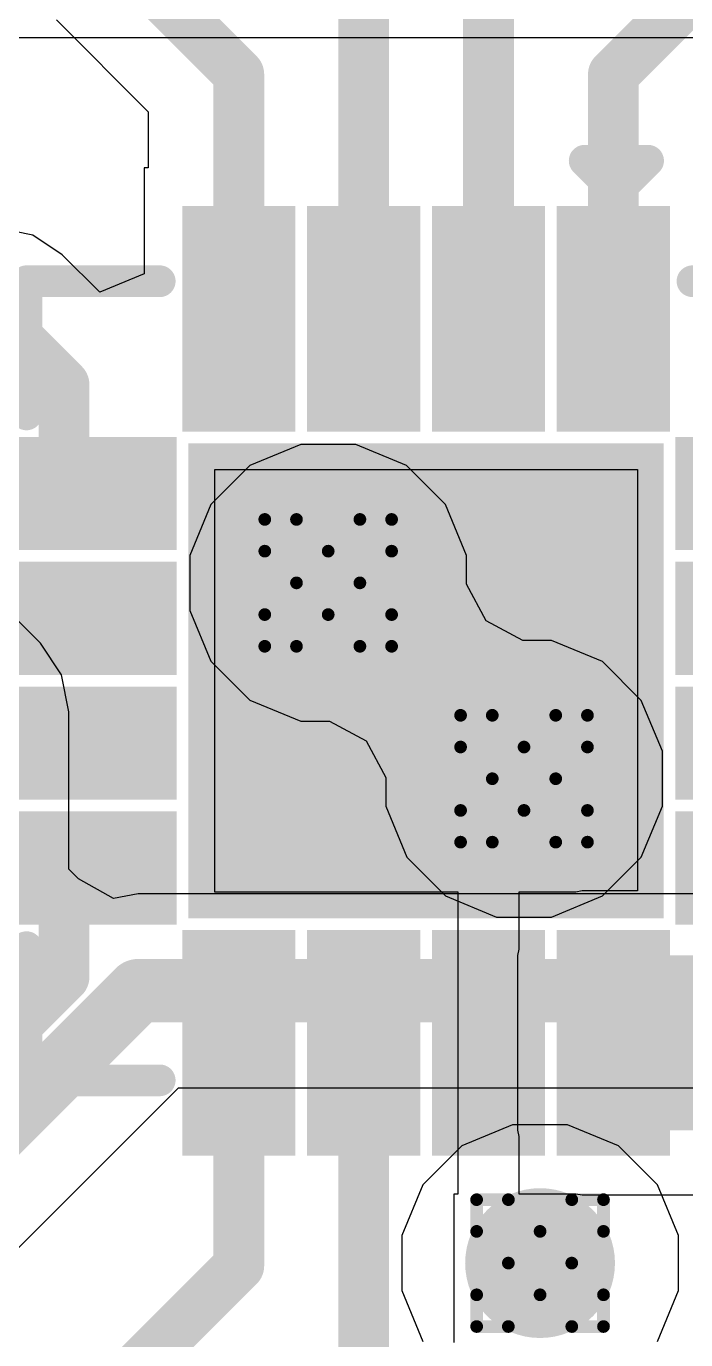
# Model space of a CAD drawing. Header units: inches. Extents: x -11 to 5379, y 0 to 5429.
# Drawn here: x 125.72 to 128.36, y 20.83 to 26.09 of the extents above; entities that cross this region are included whole.
import ezdxf

# ---------------------------------------------------------------- set-up
doc = ezdxf.new("R2010")
doc.units = ezdxf.units.IN
for name, color, linetype in [('Bottom Layer', 5, 'Continuous'), ('Drill Drawing', 1, 'Continuous'), ('GND', 16, 'Continuous'), ('PWR', 76, 'Continuous'), ('Top Layer', 1, 'Continuous'), ('Top Overlay', 2, 'Continuous'), ('Top Paste', 8, 'Continuous'), ('Top Solder', 216, 'Continuous'), ('Via Holes', 16, 'Continuous')]:
    doc.layers.add(name, color=color, linetype=linetype)

# ---------------------------------------------------------------- blocks, each defined once
blk = doc.blocks.new('16_QFN__3_3___61')
at = {"layer": 'Top Layer'}
for points in [[(-0.875, 1.8), (-0.625, 1.8), (-0.625, 1.1), (-0.875, 1.1)], [(-0.375, 1.8), (-0.125, 1.8), (-0.125, 1.1), (-0.375, 1.1)], [(0.125, 1.8), (0.375, 1.8), (0.375, 1.1), (0.125, 1.1)], [(0.625, 1.8), (0.875, 1.8), (0.875, 1.1), (0.625, 1.1)], [(-1.1, 0.875), (-1.1, 0.625), (-1.8, 0.625), (-1.8, 0.875)], [(-0.85, 0.85), (0.85, 0.85), (0.85, -0.85), (-0.85, -0.85)], [(1.8, 0.875), (1.8, 0.625), (1.1, 0.625), (1.1, 0.875)], [(-1.1, 0.375), (-1.1, 0.125), (-1.8, 0.125), (-1.8, 0.375)], [(1.8, 0.375), (1.8, 0.125), (1.1, 0.125), (1.1, 0.375)], [(-1.1, -0.125), (-1.1, -0.375), (-1.8, -0.375), (-1.8, -0.125)], [(1.8, -0.125), (1.8, -0.375), (1.1, -0.375), (1.1, -0.125)], [(-1.1, -0.625), (-1.1, -0.875), (-1.8, -0.875), (-1.8, -0.625)], [(1.8, -0.625), (1.8, -0.875), (1.1, -0.875), (1.1, -0.625)], [(-0.875, -1.1), (-0.625, -1.1), (-0.625, -1.8), (-0.875, -1.8)], [(-0.375, -1.1), (-0.125, -1.1), (-0.125, -1.8), (-0.375, -1.8)], [(0.125, -1.1), (0.375, -1.1), (0.375, -1.8), (0.125, -1.8)], [(0.625, -1.1), (0.875, -1.1), (0.875, -1.8), (0.625, -1.8)]]:
    blk.add_hatch(color=1, dxfattribs=at).paths.add_polyline_path(points)
at = {"layer": 'Top Paste'}
for points in [[(-0.875, 1.8), (-0.625, 1.8), (-0.625, 1.1), (-0.875, 1.1)], [(-0.375, 1.8), (-0.125, 1.8), (-0.125, 1.1), (-0.375, 1.1)], [(0.125, 1.8), (0.375, 1.8), (0.375, 1.1), (0.125, 1.1)], [(0.625, 1.8), (0.875, 1.8), (0.875, 1.1), (0.625, 1.1)], [(-1.1, 0.875), (-1.1, 0.625), (-1.8, 0.625), (-1.8, 0.875)], [(-0.85, 0.85), (0.85, 0.85), (0.85, -0.85), (-0.85, -0.85)], [(1.8, 0.875), (1.8, 0.625), (1.1, 0.625), (1.1, 0.875)], [(-1.1, 0.375), (-1.1, 0.125), (-1.8, 0.125), (-1.8, 0.375)], [(1.8, 0.375), (1.8, 0.125), (1.1, 0.125), (1.1, 0.375)], [(-1.1, -0.125), (-1.1, -0.375), (-1.8, -0.375), (-1.8, -0.125)], [(1.8, -0.125), (1.8, -0.375), (1.1, -0.375), (1.1, -0.125)], [(-1.1, -0.625), (-1.1, -0.875), (-1.8, -0.875), (-1.8, -0.625)], [(1.8, -0.625), (1.8, -0.875), (1.1, -0.875), (1.1, -0.625)], [(-0.875, -1.1), (-0.625, -1.1), (-0.625, -1.8), (-0.875, -1.8)], [(-0.375, -1.1), (-0.125, -1.1), (-0.125, -1.8), (-0.375, -1.8)], [(0.125, -1.1), (0.375, -1.1), (0.375, -1.8), (0.125, -1.8)], [(0.625, -1.1), (0.875, -1.1), (0.875, -1.8), (0.625, -1.8)]]:
    blk.add_hatch(color=8, dxfattribs=at).paths.add_polyline_path(points)
at = {"layer": 'Top Solder'}
for points in [[(-0.9766, 1.9016), (-0.5234, 1.9016), (-0.5234, 0.9984), (-0.9766, 0.9984)], [(-0.4766, 1.9016), (-0.0234, 1.9016), (-0.0234, 0.9984), (-0.4766, 0.9984)], [(0.0234, 1.9016), (0.4766, 1.9016), (0.4766, 0.9984), (0.0234, 0.9984)], [(0.5234, 1.9016), (0.9766, 1.9016), (0.9766, 0.9984), (0.5234, 0.9984)], [(-0.9984, 0.9766), (-0.9984, 0.5234), (-1.9016, 0.5234), (-1.9016, 0.9766)], [(-0.9516, 0.9516), (0.9516, 0.9516), (0.9516, -0.9516), (-0.9516, -0.9516)], [(1.9016, 0.9766), (1.9016, 0.5234), (0.9984, 0.5234), (0.9984, 0.9766)], [(-0.9984, 0.4766), (-0.9984, 0.0234), (-1.9016, 0.0234), (-1.9016, 0.4766)], [(1.9016, 0.4766), (1.9016, 0.0234), (0.9984, 0.0234), (0.9984, 0.4766)], [(-0.9984, -0.0234), (-0.9984, -0.4766), (-1.9016, -0.4766), (-1.9016, -0.0234)], [(1.9016, -0.0234), (1.9016, -0.4766), (0.9984, -0.4766), (0.9984, -0.0234)], [(-0.9984, -0.5234), (-0.9984, -0.9766), (-1.9016, -0.9766), (-1.9016, -0.5234)], [(1.9016, -0.5234), (1.9016, -0.9766), (0.9984, -0.9766), (0.9984, -0.5234)], [(-0.9766, -0.9984), (-0.5234, -0.9984), (-0.5234, -1.9016), (-0.9766, -1.9016)], [(-0.4766, -0.9984), (-0.0234, -0.9984), (-0.0234, -1.9016), (-0.4766, -1.9016)], [(0.0234, -0.9984), (0.4766, -0.9984), (0.4766, -1.9016), (0.0234, -1.9016)], [(0.5234, -0.9984), (0.9766, -0.9984), (0.9766, -1.9016), (0.5234, -1.9016)]]:
    blk.add_hatch(color=216, dxfattribs=at).paths.add_polyline_path(points)
at = {"layer": 'Top Overlay'}
for points in [[(-1.0668, 1.6002, 0.127, 0.127, 0), (-1.6002, 1.6002, 0.127, 0.127, 0)], [(-1.6002, 1.0668, 0.127, 0.127, 0), (-1.6002, 1.6002, 0.127, 0.127, 0)], [(1.6002, 1.6002, 0.127, 0.127, 0), (1.0668, 1.6002, 0.127, 0.127, 0)], [(1.6002, 1.0668, 0.127, 0.127, 0), (1.6002, 1.6002, 0.127, 0.127, 0)], [(-2.0828, 0.635, 0.127, 0.127, 0), (-2.0828, 0.889, 0.127, 0.127, 0)], [(-1.9558, 0.762, 0.127, 0.127, 0), (-2.0828, 0.889, 0.127, 0.127, 0)], [(-2.0828, 0.635, 0.127, 0.127, 0), (-1.9558, 0.762, 0.127, 0.127, 0)], [(-1.6002, -1.6002, 0.127, 0.127, 0), (-1.6002, -1.0668, 0.127, 0.127, 0)], [(1.6002, -1.6002, 0.127, 0.127, 0), (1.6002, -1.0668, 0.127, 0.127, 0)], [(-1.0668, -1.6002, 0.127, 0.127, 0), (-1.6002, -1.6002, 0.127, 0.127, 0)], [(1.6002, -1.6002, 0.127, 0.127, 0), (1.0668, -1.6002, 0.127, 0.127, 0)]]:
    blk.add_lwpolyline(points, format="xyseb", dxfattribs=at)
for points in [[(-1.632, 1.6002, 0.0635, 0.0635, 1), (-1.5684, 1.6002, 0.0635, 0.0635, 1)], [(-1.632, 1.6002, 0.0635, 0.0635, 1), (-1.5684, 1.6002, 0.0635, 0.0635, 1)], [(-1.0985, 1.6002, 0.0635, 0.0635, 1), (-1.0351, 1.6002, 0.0635, 0.0635, 1)], [(1.035, 1.6002, 0.0635, 0.0635, 1), (1.0985, 1.6002, 0.0635, 0.0635, 1)], [(1.5684, 1.6002, 0.0635, 0.0635, 1), (1.6319, 1.6002, 0.0635, 0.0635, 1)], [(1.5684, 1.6002, 0.0635, 0.0635, 1), (1.6319, 1.6002, 0.0635, 0.0635, 1)], [(-1.632, 1.0668, 0.0635, 0.0635, 1), (-1.5684, 1.0668, 0.0635, 0.0635, 1)], [(1.5684, 1.0668, 0.0635, 0.0635, 1), (1.6319, 1.0668, 0.0635, 0.0635, 1)], [(-2.1145, 0.889, 0.0635, 0.0635, 1), (-2.0511, 0.889, 0.0635, 0.0635, 1)], [(-2.1145, 0.889, 0.0635, 0.0635, 1), (-2.0511, 0.889, 0.0635, 0.0635, 1)], [(-1.9875, 0.762, 0.0635, 0.0635, 1), (-1.9241, 0.762, 0.0635, 0.0635, 1)], [(-1.9875, 0.762, 0.0635, 0.0635, 1), (-1.9241, 0.762, 0.0635, 0.0635, 1)], [(-2.1145, 0.635, 0.0635, 0.0635, 1), (-2.0511, 0.635, 0.0635, 0.0635, 1)], [(-2.1145, 0.635, 0.0635, 0.0635, 1), (-2.0511, 0.635, 0.0635, 0.0635, 1)], [(-1.632, -1.0668, 0.0635, 0.0635, 1), (-1.5684, -1.0668, 0.0635, 0.0635, 1)], [(1.5684, -1.0668, 0.0635, 0.0635, 1), (1.6319, -1.0668, 0.0635, 0.0635, 1)], [(-1.632, -1.6002, 0.0635, 0.0635, 1), (-1.5684, -1.6002, 0.0635, 0.0635, 1)], [(-1.632, -1.6002, 0.0635, 0.0635, 1), (-1.5684, -1.6002, 0.0635, 0.0635, 1)], [(-1.0985, -1.6002, 0.0635, 0.0635, 1), (-1.0351, -1.6002, 0.0635, 0.0635, 1)], [(1.035, -1.6002, 0.0635, 0.0635, 1), (1.0985, -1.6002, 0.0635, 0.0635, 1)], [(1.5684, -1.6002, 0.0635, 0.0635, 1), (1.6319, -1.6002, 0.0635, 0.0635, 1)], [(1.5684, -1.6002, 0.0635, 0.0635, 1), (1.6319, -1.6002, 0.0635, 0.0635, 1)]]:
    blk.add_lwpolyline(points, format="xyseb", close=True, dxfattribs=at)

msp = doc.modelspace()

# ---------------------------------------------------------------- hatches: boundary and pattern name
at = {"layer": 'Bottom Layer'}
h = msp.add_hatch(color=5, dxfattribs=at)
edge = h.paths.add_edge_path()
edge.add_arc((126.927, 23.8634), 0.3, 0, 360)
h = msp.add_hatch(color=5, dxfattribs=at)
edge = h.paths.add_edge_path()
edge.add_arc((127.7112, 23.079), 0.3, 0, 360)
h = msp.add_hatch(color=5, dxfattribs=at)
edge = h.paths.add_edge_path()
edge.add_arc((127.7755, 21.1392), 0.3, 0, 360)
at = {"layer": 'GND'}
h = msp.add_hatch(color=16, dxfattribs=at)
edge = h.paths.add_edge_path()
edge.add_arc((126.927, 23.8634), 0.3, 0, 360)
h = msp.add_hatch(color=16, dxfattribs=at)
edge = h.paths.add_edge_path()
edge.add_arc((127.7112, 23.079), 0.3, 0, 360)
h = msp.add_hatch(color=16, dxfattribs=at)
edge = h.paths.add_edge_path()
edge.add_arc((127.7755, 21.1392), 0.3, 0, 360)
at = {"layer": 'PWR'}
h = msp.add_hatch(color=76, dxfattribs=at)
edge = h.paths.add_edge_path()
edge.add_arc((126.927, 23.8634), 0.3, 0, 360)
h = msp.add_hatch(color=76, dxfattribs=at)
edge = h.paths.add_edge_path()
edge.add_arc((127.7112, 23.079), 0.3, 0, 360)
h = msp.add_hatch(color=76, dxfattribs=at)
edge = h.paths.add_edge_path()
edge.add_arc((127.7755, 21.1392), 0.3, 0, 360)
at = {"layer": 'Top Layer'}
h = msp.add_hatch(color=1, dxfattribs=at)
edge = h.paths.add_edge_path()
edge.add_arc((126.927, 23.8634), 0.3, 0, 360)
h = msp.add_hatch(color=1, dxfattribs=at)
edge = h.paths.add_edge_path()
edge.add_arc((127.7112, 23.079), 0.3, 0, 360)
msp.add_hatch(color=1, dxfattribs=at).paths.add_polyline_path([(127.9441, 21.6712), (129.4458, 21.6712), (129.4458, 22.3712), (127.9441, 22.3712)])
h = msp.add_hatch(color=1, dxfattribs=at)
edge = h.paths.add_edge_path()
edge.add_arc((127.7755, 21.1392), 0.3, 0, 360)
at = {"layer": 'Via Holes'}
h = msp.add_hatch(color=7, dxfattribs=at)
edge = h.paths.add_edge_path()
edge.add_arc((126.927, 23.8634), 0.15, 0, 360)
h = msp.add_hatch(color=7, dxfattribs=at)
edge = h.paths.add_edge_path()
edge.add_arc((127.7112, 23.079), 0.15, 0, 360)
h = msp.add_hatch(color=7, dxfattribs=at)
edge = h.paths.add_edge_path()
edge.add_arc((127.7755, 21.1392), 0.15, 0, 360)

# ---------------------------------------------------------------- linework, layer by layer
at = {"layer": 'Bottom Layer'}
for p, q in [((122.3398, 26.0473), (133.8256, 26.0473)), ((125.7753, 23.6214), (125.3801, 24.0166)), ((125.8595, 23.4954), (125.7753, 23.6214)), ((125.889, 23.3467), (125.8595, 23.4954)), ((125.889, 22.717), (125.889, 23.3467)), ((125.9276, 22.6786), (125.889, 22.717)), ((126.0668, 22.5989), (125.9276, 22.6786)), ((126.1663, 22.6186), (126.0668, 22.5989)), ((129.2826, 22.6186), (126.1663, 22.6186)), ((125.5194, 21.034), (126.3272, 21.8417)), ((126.3272, 21.8417), (128.7926, 21.8417))]:
    msp.add_line(p, q, dxfattribs=at)
for points in [[(125.2448, 21.3087, 0.254, 0.254, 0), (126.1663, 22.2302, 0.254, 0.254, 0)], [(126.1663, 22.2302, 0.254, 0.254, 0), (129.4435, 22.2302, 0.254, 0.254, 0)]]:
    msp.add_lwpolyline(points, format="xyseb", dxfattribs=at)
msp.add_lwpolyline([(126.1028, 22.2302, 0.127, 0.127, 1), (126.2298, 22.2302, 0.127, 0.127, 1)], format="xyseb", close=True, dxfattribs=at)
msp.add_lwpolyline([(126.1028, 22.2302, 0.127, 0.127, 1), (126.2298, 22.2302, 0.127, 0.127, 1)], format="xyseb", close=True, dxfattribs=at)
at = {"layer": 'Drill Drawing'}
for points in [[(126.673, 23.9904, 0.0508, 0.0508, 0), (126.673, 24.1174, 0.0508, 0.0508, 0)], [(126.673, 24.1174, 0.0508, 0.0508, 0), (126.8, 24.1174, 0.0508, 0.0508, 0)], [(126.8, 24.1174, 0.0508, 0.0508, 0), (126.927, 23.9904, 0.0508, 0.0508, 0)], [(126.927, 23.9904, 0.0508, 0.0508, 0), (127.054, 24.1174, 0.0508, 0.0508, 0)], [(127.054, 24.1174, 0.0508, 0.0508, 0), (127.181, 24.1174, 0.0508, 0.0508, 0)], [(127.181, 23.9904, 0.0508, 0.0508, 0), (127.181, 24.1174, 0.0508, 0.0508, 0)], [(126.673, 23.9904, 0.0508, 0.0508, 0), (126.8, 23.8634, 0.0508, 0.0508, 0)], [(127.054, 23.8634, 0.0508, 0.0508, 0), (127.181, 23.9904, 0.0508, 0.0508, 0)], [(126.673, 23.7364, 0.0508, 0.0508, 0), (126.8, 23.8634, 0.0508, 0.0508, 0)], [(127.054, 23.8634, 0.0508, 0.0508, 0), (127.181, 23.7364, 0.0508, 0.0508, 0)], [(126.673, 23.6094, 0.0508, 0.0508, 0), (126.673, 23.7364, 0.0508, 0.0508, 0)], [(126.8, 23.6094, 0.0508, 0.0508, 0), (126.927, 23.7364, 0.0508, 0.0508, 0)], [(126.927, 23.7364, 0.0508, 0.0508, 0), (127.054, 23.6094, 0.0508, 0.0508, 0)], [(127.181, 23.6094, 0.0508, 0.0508, 0), (127.181, 23.7364, 0.0508, 0.0508, 0)], [(126.673, 23.6094, 0.0508, 0.0508, 0), (126.8, 23.6094, 0.0508, 0.0508, 0)], [(127.054, 23.6094, 0.0508, 0.0508, 0), (127.181, 23.6094, 0.0508, 0.0508, 0)], [(127.4572, 23.206, 0.0508, 0.0508, 0), (127.4572, 23.333, 0.0508, 0.0508, 0)], [(127.4572, 23.333, 0.0508, 0.0508, 0), (127.5842, 23.333, 0.0508, 0.0508, 0)], [(127.5842, 23.333, 0.0508, 0.0508, 0), (127.7112, 23.206, 0.0508, 0.0508, 0)], [(127.7112, 23.206, 0.0508, 0.0508, 0), (127.8382, 23.333, 0.0508, 0.0508, 0)], [(127.8382, 23.333, 0.0508, 0.0508, 0), (127.9652, 23.333, 0.0508, 0.0508, 0)], [(127.9652, 23.206, 0.0508, 0.0508, 0), (127.9652, 23.333, 0.0508, 0.0508, 0)], [(127.4572, 23.206, 0.0508, 0.0508, 0), (127.5842, 23.079, 0.0508, 0.0508, 0)], [(127.8382, 23.079, 0.0508, 0.0508, 0), (127.9652, 23.206, 0.0508, 0.0508, 0)], [(127.4572, 22.952, 0.0508, 0.0508, 0), (127.5842, 23.079, 0.0508, 0.0508, 0)], [(127.8382, 23.079, 0.0508, 0.0508, 0), (127.9652, 22.952, 0.0508, 0.0508, 0)], [(127.4572, 22.825, 0.0508, 0.0508, 0), (127.4572, 22.952, 0.0508, 0.0508, 0)], [(127.5842, 22.825, 0.0508, 0.0508, 0), (127.7112, 22.952, 0.0508, 0.0508, 0)], [(127.7112, 22.952, 0.0508, 0.0508, 0), (127.8382, 22.825, 0.0508, 0.0508, 0)], [(127.9652, 22.825, 0.0508, 0.0508, 0), (127.9652, 22.952, 0.0508, 0.0508, 0)], [(127.4572, 22.825, 0.0508, 0.0508, 0), (127.5842, 22.825, 0.0508, 0.0508, 0)], [(127.8382, 22.825, 0.0508, 0.0508, 0), (127.9652, 22.825, 0.0508, 0.0508, 0)], [(127.5215, 21.2662, 0.0508, 0.0508, 0), (127.5215, 21.3932, 0.0508, 0.0508, 0)], [(127.5215, 21.3932, 0.0508, 0.0508, 0), (127.6485, 21.3932, 0.0508, 0.0508, 0)], [(127.6485, 21.3932, 0.0508, 0.0508, 0), (127.7755, 21.2662, 0.0508, 0.0508, 0)], [(127.7755, 21.2662, 0.0508, 0.0508, 0), (127.9025, 21.3932, 0.0508, 0.0508, 0)], [(127.9025, 21.3932, 0.0508, 0.0508, 0), (128.0295, 21.3932, 0.0508, 0.0508, 0)], [(128.0295, 21.2662, 0.0508, 0.0508, 0), (128.0295, 21.3932, 0.0508, 0.0508, 0)], [(127.5215, 21.2662, 0.0508, 0.0508, 0), (127.6485, 21.1392, 0.0508, 0.0508, 0)], [(127.9025, 21.1392, 0.0508, 0.0508, 0), (128.0295, 21.2662, 0.0508, 0.0508, 0)], [(127.5215, 21.0122, 0.0508, 0.0508, 0), (127.6485, 21.1392, 0.0508, 0.0508, 0)], [(127.9025, 21.1392, 0.0508, 0.0508, 0), (128.0295, 21.0122, 0.0508, 0.0508, 0)], [(127.5215, 20.8852, 0.0508, 0.0508, 0), (127.5215, 21.0122, 0.0508, 0.0508, 0)], [(127.6485, 20.8852, 0.0508, 0.0508, 0), (127.7755, 21.0122, 0.0508, 0.0508, 0)], [(127.7755, 21.0122, 0.0508, 0.0508, 0), (127.9025, 20.8852, 0.0508, 0.0508, 0)], [(128.0295, 20.8852, 0.0508, 0.0508, 0), (128.0295, 21.0122, 0.0508, 0.0508, 0)], [(127.5215, 20.8852, 0.0508, 0.0508, 0), (127.6485, 20.8852, 0.0508, 0.0508, 0)], [(127.9025, 20.8852, 0.0508, 0.0508, 0), (128.0295, 20.8852, 0.0508, 0.0508, 0)]]:
    msp.add_lwpolyline(points, format="xyseb", dxfattribs=at)
for points in [[(126.6603, 24.1174, 0.0254, 0.0254, 1), (126.6857, 24.1174, 0.0254, 0.0254, 1)], [(126.6603, 24.1174, 0.0254, 0.0254, 1), (126.6857, 24.1174, 0.0254, 0.0254, 1)], [(126.7873, 24.1174, 0.0254, 0.0254, 1), (126.8127, 24.1174, 0.0254, 0.0254, 1)], [(126.7873, 24.1174, 0.0254, 0.0254, 1), (126.8127, 24.1174, 0.0254, 0.0254, 1)], [(127.0413, 24.1174, 0.0254, 0.0254, 1), (127.0667, 24.1174, 0.0254, 0.0254, 1)], [(127.0413, 24.1174, 0.0254, 0.0254, 1), (127.0667, 24.1174, 0.0254, 0.0254, 1)], [(127.1683, 24.1174, 0.0254, 0.0254, 1), (127.1937, 24.1174, 0.0254, 0.0254, 1)], [(127.1683, 24.1174, 0.0254, 0.0254, 1), (127.1937, 24.1174, 0.0254, 0.0254, 1)], [(126.6603, 23.9904, 0.0254, 0.0254, 1), (126.6857, 23.9904, 0.0254, 0.0254, 1)], [(126.6603, 23.9904, 0.0254, 0.0254, 1), (126.6857, 23.9904, 0.0254, 0.0254, 1)], [(126.9143, 23.9904, 0.0254, 0.0254, 1), (126.9397, 23.9904, 0.0254, 0.0254, 1)], [(126.9143, 23.9904, 0.0254, 0.0254, 1), (126.9397, 23.9904, 0.0254, 0.0254, 1)], [(127.1683, 23.9904, 0.0254, 0.0254, 1), (127.1937, 23.9904, 0.0254, 0.0254, 1)], [(127.1683, 23.9904, 0.0254, 0.0254, 1), (127.1937, 23.9904, 0.0254, 0.0254, 1)], [(126.7873, 23.8634, 0.0254, 0.0254, 1), (126.8127, 23.8634, 0.0254, 0.0254, 1)], [(126.7873, 23.8634, 0.0254, 0.0254, 1), (126.8127, 23.8634, 0.0254, 0.0254, 1)], [(127.0413, 23.8634, 0.0254, 0.0254, 1), (127.0667, 23.8634, 0.0254, 0.0254, 1)], [(127.0413, 23.8634, 0.0254, 0.0254, 1), (127.0667, 23.8634, 0.0254, 0.0254, 1)], [(126.6603, 23.7364, 0.0254, 0.0254, 1), (126.6857, 23.7364, 0.0254, 0.0254, 1)], [(126.6603, 23.7364, 0.0254, 0.0254, 1), (126.6857, 23.7364, 0.0254, 0.0254, 1)], [(126.9143, 23.7364, 0.0254, 0.0254, 1), (126.9397, 23.7364, 0.0254, 0.0254, 1)], [(126.9143, 23.7364, 0.0254, 0.0254, 1), (126.9397, 23.7364, 0.0254, 0.0254, 1)], [(127.1683, 23.7364, 0.0254, 0.0254, 1), (127.1937, 23.7364, 0.0254, 0.0254, 1)], [(127.1683, 23.7364, 0.0254, 0.0254, 1), (127.1937, 23.7364, 0.0254, 0.0254, 1)], [(126.6603, 23.6094, 0.0254, 0.0254, 1), (126.6857, 23.6094, 0.0254, 0.0254, 1)], [(126.6603, 23.6094, 0.0254, 0.0254, 1), (126.6857, 23.6094, 0.0254, 0.0254, 1)], [(126.7873, 23.6094, 0.0254, 0.0254, 1), (126.8127, 23.6094, 0.0254, 0.0254, 1)], [(126.7873, 23.6094, 0.0254, 0.0254, 1), (126.8127, 23.6094, 0.0254, 0.0254, 1)], [(127.0413, 23.6094, 0.0254, 0.0254, 1), (127.0667, 23.6094, 0.0254, 0.0254, 1)], [(127.0413, 23.6094, 0.0254, 0.0254, 1), (127.0667, 23.6094, 0.0254, 0.0254, 1)], [(127.1683, 23.6094, 0.0254, 0.0254, 1), (127.1937, 23.6094, 0.0254, 0.0254, 1)], [(127.1683, 23.6094, 0.0254, 0.0254, 1), (127.1937, 23.6094, 0.0254, 0.0254, 1)], [(127.4445, 23.333, 0.0254, 0.0254, 1), (127.4699, 23.333, 0.0254, 0.0254, 1)], [(127.4445, 23.333, 0.0254, 0.0254, 1), (127.4699, 23.333, 0.0254, 0.0254, 1)], [(127.5715, 23.333, 0.0254, 0.0254, 1), (127.5969, 23.333, 0.0254, 0.0254, 1)], [(127.5715, 23.333, 0.0254, 0.0254, 1), (127.5969, 23.333, 0.0254, 0.0254, 1)], [(127.8255, 23.333, 0.0254, 0.0254, 1), (127.8509, 23.333, 0.0254, 0.0254, 1)], [(127.8255, 23.333, 0.0254, 0.0254, 1), (127.8509, 23.333, 0.0254, 0.0254, 1)], [(127.9525, 23.333, 0.0254, 0.0254, 1), (127.9779, 23.333, 0.0254, 0.0254, 1)], [(127.9525, 23.333, 0.0254, 0.0254, 1), (127.9779, 23.333, 0.0254, 0.0254, 1)], [(127.4445, 23.206, 0.0254, 0.0254, 1), (127.4699, 23.206, 0.0254, 0.0254, 1)], [(127.4445, 23.206, 0.0254, 0.0254, 1), (127.4699, 23.206, 0.0254, 0.0254, 1)], [(127.6985, 23.206, 0.0254, 0.0254, 1), (127.7239, 23.206, 0.0254, 0.0254, 1)], [(127.6985, 23.206, 0.0254, 0.0254, 1), (127.7239, 23.206, 0.0254, 0.0254, 1)], [(127.9525, 23.206, 0.0254, 0.0254, 1), (127.9779, 23.206, 0.0254, 0.0254, 1)], [(127.9525, 23.206, 0.0254, 0.0254, 1), (127.9779, 23.206, 0.0254, 0.0254, 1)], [(127.5715, 23.079, 0.0254, 0.0254, 1), (127.5969, 23.079, 0.0254, 0.0254, 1)], [(127.5715, 23.079, 0.0254, 0.0254, 1), (127.5969, 23.079, 0.0254, 0.0254, 1)], [(127.8255, 23.079, 0.0254, 0.0254, 1), (127.8509, 23.079, 0.0254, 0.0254, 1)], [(127.8255, 23.079, 0.0254, 0.0254, 1), (127.8509, 23.079, 0.0254, 0.0254, 1)], [(127.4445, 22.952, 0.0254, 0.0254, 1), (127.4699, 22.952, 0.0254, 0.0254, 1)], [(127.4445, 22.952, 0.0254, 0.0254, 1), (127.4699, 22.952, 0.0254, 0.0254, 1)], [(127.6985, 22.952, 0.0254, 0.0254, 1), (127.7239, 22.952, 0.0254, 0.0254, 1)], [(127.6985, 22.952, 0.0254, 0.0254, 1), (127.7239, 22.952, 0.0254, 0.0254, 1)], [(127.9525, 22.952, 0.0254, 0.0254, 1), (127.9779, 22.952, 0.0254, 0.0254, 1)], [(127.9525, 22.952, 0.0254, 0.0254, 1), (127.9779, 22.952, 0.0254, 0.0254, 1)], [(127.4445, 22.825, 0.0254, 0.0254, 1), (127.4699, 22.825, 0.0254, 0.0254, 1)], [(127.4445, 22.825, 0.0254, 0.0254, 1), (127.4699, 22.825, 0.0254, 0.0254, 1)], [(127.5715, 22.825, 0.0254, 0.0254, 1), (127.5969, 22.825, 0.0254, 0.0254, 1)], [(127.5715, 22.825, 0.0254, 0.0254, 1), (127.5969, 22.825, 0.0254, 0.0254, 1)], [(127.8255, 22.825, 0.0254, 0.0254, 1), (127.8509, 22.825, 0.0254, 0.0254, 1)], [(127.8255, 22.825, 0.0254, 0.0254, 1), (127.8509, 22.825, 0.0254, 0.0254, 1)], [(127.9525, 22.825, 0.0254, 0.0254, 1), (127.9779, 22.825, 0.0254, 0.0254, 1)], [(127.9525, 22.825, 0.0254, 0.0254, 1), (127.9779, 22.825, 0.0254, 0.0254, 1)], [(127.5088, 21.3932, 0.0254, 0.0254, 1), (127.5342, 21.3932, 0.0254, 0.0254, 1)], [(127.5088, 21.3932, 0.0254, 0.0254, 1), (127.5342, 21.3932, 0.0254, 0.0254, 1)], [(127.6358, 21.3932, 0.0254, 0.0254, 1), (127.6612, 21.3932, 0.0254, 0.0254, 1)], [(127.6358, 21.3932, 0.0254, 0.0254, 1), (127.6612, 21.3932, 0.0254, 0.0254, 1)], [(127.8898, 21.3932, 0.0254, 0.0254, 1), (127.9152, 21.3932, 0.0254, 0.0254, 1)], [(127.8898, 21.3932, 0.0254, 0.0254, 1), (127.9152, 21.3932, 0.0254, 0.0254, 1)], [(128.0168, 21.3932, 0.0254, 0.0254, 1), (128.0422, 21.3932, 0.0254, 0.0254, 1)], [(128.0168, 21.3932, 0.0254, 0.0254, 1), (128.0422, 21.3932, 0.0254, 0.0254, 1)], [(127.5088, 21.2662, 0.0254, 0.0254, 1), (127.5342, 21.2662, 0.0254, 0.0254, 1)], [(127.5088, 21.2662, 0.0254, 0.0254, 1), (127.5342, 21.2662, 0.0254, 0.0254, 1)], [(127.7628, 21.2662, 0.0254, 0.0254, 1), (127.7882, 21.2662, 0.0254, 0.0254, 1)], [(127.7628, 21.2662, 0.0254, 0.0254, 1), (127.7882, 21.2662, 0.0254, 0.0254, 1)], [(128.0168, 21.2662, 0.0254, 0.0254, 1), (128.0422, 21.2662, 0.0254, 0.0254, 1)], [(128.0168, 21.2662, 0.0254, 0.0254, 1), (128.0422, 21.2662, 0.0254, 0.0254, 1)], [(127.6358, 21.1392, 0.0254, 0.0254, 1), (127.6612, 21.1392, 0.0254, 0.0254, 1)], [(127.6358, 21.1392, 0.0254, 0.0254, 1), (127.6612, 21.1392, 0.0254, 0.0254, 1)], [(127.8898, 21.1392, 0.0254, 0.0254, 1), (127.9152, 21.1392, 0.0254, 0.0254, 1)], [(127.8898, 21.1392, 0.0254, 0.0254, 1), (127.9152, 21.1392, 0.0254, 0.0254, 1)], [(127.5088, 21.0122, 0.0254, 0.0254, 1), (127.5342, 21.0122, 0.0254, 0.0254, 1)], [(127.5088, 21.0122, 0.0254, 0.0254, 1), (127.5342, 21.0122, 0.0254, 0.0254, 1)], [(127.7628, 21.0122, 0.0254, 0.0254, 1), (127.7882, 21.0122, 0.0254, 0.0254, 1)], [(127.7628, 21.0122, 0.0254, 0.0254, 1), (127.7882, 21.0122, 0.0254, 0.0254, 1)], [(128.0168, 21.0122, 0.0254, 0.0254, 1), (128.0422, 21.0122, 0.0254, 0.0254, 1)], [(128.0168, 21.0122, 0.0254, 0.0254, 1), (128.0422, 21.0122, 0.0254, 0.0254, 1)], [(127.5088, 20.8852, 0.0254, 0.0254, 1), (127.5342, 20.8852, 0.0254, 0.0254, 1)], [(127.5088, 20.8852, 0.0254, 0.0254, 1), (127.5342, 20.8852, 0.0254, 0.0254, 1)], [(127.6358, 20.8852, 0.0254, 0.0254, 1), (127.6612, 20.8852, 0.0254, 0.0254, 1)], [(127.6358, 20.8852, 0.0254, 0.0254, 1), (127.6612, 20.8852, 0.0254, 0.0254, 1)], [(127.8898, 20.8852, 0.0254, 0.0254, 1), (127.9152, 20.8852, 0.0254, 0.0254, 1)], [(127.8898, 20.8852, 0.0254, 0.0254, 1), (127.9152, 20.8852, 0.0254, 0.0254, 1)], [(128.0168, 20.8852, 0.0254, 0.0254, 1), (128.0422, 20.8852, 0.0254, 0.0254, 1)], [(128.0168, 20.8852, 0.0254, 0.0254, 1), (128.0422, 20.8852, 0.0254, 0.0254, 1)]]:
    msp.add_lwpolyline(points, format="xyseb", close=True, dxfattribs=at)
at = {"layer": 'PWR'}
for p, q in [((126.8168, 24.4174), (126.6132, 24.3331)), ((127.0372, 24.4174), (126.8168, 24.4174)), ((127.2408, 24.3331), (127.0372, 24.4174)), ((126.6132, 24.3331), (126.4574, 24.1772)), ((127.3967, 24.1772), (127.2408, 24.3331)), ((126.4574, 24.1772), (126.373, 23.9736)), ((127.481, 23.9736), (127.3967, 24.1772)), ((126.373, 23.9736), (126.373, 23.7532)), ((127.481, 23.8583), (127.481, 23.9736)), ((127.5592, 23.7115), (127.481, 23.8583)), ((126.373, 23.7532), (126.4574, 23.5496)), ((127.7062, 23.633), (127.5592, 23.7115)), ((127.8214, 23.633), (127.7062, 23.633)), ((128.025, 23.5487), (127.8214, 23.633)), ((126.4574, 23.5496), (126.6132, 23.3938)), ((128.1808, 23.3929), (128.025, 23.5487)), ((126.6132, 23.3938), (126.8168, 23.3094)), ((128.2652, 23.1892), (128.1808, 23.3929)), ((126.8168, 23.3094), (126.932, 23.3094)), ((126.932, 23.3094), (127.079, 23.231)), ((127.079, 23.231), (127.1572, 23.0842)), ((128.2652, 22.9688), (128.2652, 23.1892)), ((127.1572, 23.0842), (127.1572, 22.9688)), ((127.1572, 22.9688), (127.2415, 22.7652)), ((128.1808, 22.7652), (128.2652, 22.9688)), ((127.2415, 22.7652), (127.3973, 22.6094)), ((128.025, 22.6094), (128.1808, 22.7652)), ((127.3973, 22.6094), (127.601, 22.525)), ((127.8214, 22.525), (128.025, 22.6094)), ((127.601, 22.525), (127.8214, 22.525)), ((127.6653, 21.6932), (127.4617, 21.6089)), ((127.8857, 21.6932), (127.6653, 21.6932)), ((128.0893, 21.6089), (127.8857, 21.6932)), ((127.4617, 21.6089), (127.3058, 21.453)), ((128.2452, 21.453), (128.0893, 21.6089)), ((127.3058, 21.453), (127.2215, 21.2494)), ((128.3295, 21.2494), (128.2452, 21.453)), ((127.2215, 21.2494), (127.2215, 21.029)), ((128.3295, 21.029), (128.3295, 21.2494)), ((127.2215, 21.029), (127.3058, 20.8254)), ((128.2452, 20.8254), (128.3295, 21.029))]:
    msp.add_line(p, q, dxfattribs=at)
at = {"layer": 'Top Layer'}
for p, q in [((125.8389, 26.1177), (126.2065, 25.7501)), ((126.2065, 25.7501), (126.2065, 25.5252)), ((126.2065, 25.5252), (126.1901, 25.5252)), ((126.1901, 25.5252), (126.1901, 25.101)), ((125.7444, 25.2562), (125.6057, 25.2838)), ((125.862, 25.1776), (125.7444, 25.2562)), ((126.0123, 25.0273), (125.862, 25.1776)), ((126.1901, 25.101), (126.0123, 25.0273)), ((126.4731, 23.3422), (126.4731, 24.3172)), ((126.4731, 24.3172), (128.1651, 24.3172)), ((128.1651, 24.3172), (128.1651, 23.8422)), ((128.1651, 23.8422), (128.1651, 22.6302)), ((126.4731, 22.6252), (126.4731, 23.3422)), ((127.4481, 22.6252), (126.4731, 22.6252)), ((127.4481, 21.4172), (127.4481, 22.6252)), ((127.9191, 22.6252), (127.6901, 22.6252)), ((127.6901, 22.6252), (127.6901, 22.3963)), ((127.9441, 22.6302), (127.9191, 22.6252)), ((128.1651, 22.6302), (127.9441, 22.6302)), ((127.6901, 22.3963), (127.6851, 22.3712)), ((127.6851, 22.3712), (127.6851, 21.6712)), ((127.6851, 21.6712), (127.6901, 21.6462)), ((127.6901, 21.6462), (127.6901, 21.4172)), ((127.4317, 20.8218), (127.4317, 21.4172)), ((127.4317, 21.4172), (127.4481, 21.4172)), ((127.6901, 21.4172), (127.9191, 21.4172)), ((127.9191, 21.4172), (127.9441, 21.4122)), ((127.9441, 21.4122), (128.3932, 21.4122))]:
    msp.add_line(p, q, dxfattribs=at)
for points in [[(125.8691, 26.6003, 0.2032, 0.2032, 0), (126.5691, 25.9003, 0.2032, 0.2032, 0)], [(128.0691, 25.9003, 0.2032, 0.2032, 0), (128.7691, 26.6003, 0.2032, 0.2032, 0)], [(127.0691, 24.9212, 0.2032, 0.2032, 0), (127.0691, 26.3804, 0.2032, 0.2032, 0)], [(127.5691, 24.9212, 0.2032, 0.2032, 0), (127.5691, 26.3804, 0.2032, 0.2032, 0)], [(126.5691, 24.9212, 0.2032, 0.2032, 0), (126.5691, 25.9003, 0.2032, 0.2032, 0)], [(128.0691, 24.9212, 0.2032, 0.2032, 0), (128.0691, 25.9003, 0.2032, 0.2032, 0)], [(125.6057, 24.9212, 0.2032, 0.2032, 0), (125.8691, 24.6578, 0.2032, 0.2032, 0)], [(125.8691, 24.2212, 0.2032, 0.2032, 0), (125.8691, 24.6578, 0.2032, 0.2032, 0)], [(123.7417, 23.7212, 0.2032, 0.2032, 0), (125.8691, 23.7212, 0.2032, 0.2032, 0)], [(125.2904, 23.2212, 0.2032, 0.2032, 0), (125.8691, 23.2212, 0.2032, 0.2032, 0)], [(125.8691, 22.2847, 0.2032, 0.2032, 0), (125.8691, 22.7212, 0.2032, 0.2032, 0)], [(125.6057, 22.0212, 0.2032, 0.2032, 0), (125.8691, 22.2847, 0.2032, 0.2032, 0)], [(126.5691, 21.1281, 0.2032, 0.2032, 0), (126.5691, 22.0212, 0.2032, 0.2032, 0)], [(127.0691, 20.3392, 0.2032, 0.2032, 0), (127.0691, 22.0212, 0.2032, 0.2032, 0)], [(125.8691, 20.4281, 0.2032, 0.2032, 0), (126.5691, 21.1281, 0.2032, 0.2032, 0)]]:
    msp.add_lwpolyline(points, format="xyseb", dxfattribs=at)
for points in [[(126.5183, 25.9003, 0.1016, 0.1016, 1), (126.6199, 25.9003, 0.1016, 0.1016, 1)], [(126.5183, 25.9003, 0.1016, 0.1016, 1), (126.6199, 25.9003, 0.1016, 0.1016, 1)], [(128.0183, 25.9003, 0.1016, 0.1016, 1), (128.1199, 25.9003, 0.1016, 0.1016, 1)], [(128.0183, 25.9003, 0.1016, 0.1016, 1), (128.1199, 25.9003, 0.1016, 0.1016, 1)], [(126.5183, 24.9212, 0.1016, 0.1016, 1), (126.6199, 24.9212, 0.1016, 0.1016, 1)], [(127.0183, 24.9212, 0.1016, 0.1016, 1), (127.1199, 24.9212, 0.1016, 0.1016, 1)], [(127.5183, 24.9212, 0.1016, 0.1016, 1), (127.6199, 24.9212, 0.1016, 0.1016, 1)], [(128.0183, 24.9212, 0.1016, 0.1016, 1), (128.1199, 24.9212, 0.1016, 0.1016, 1)], [(125.8183, 24.6578, 0.1016, 0.1016, 1), (125.9199, 24.6578, 0.1016, 0.1016, 1)], [(125.8183, 24.6578, 0.1016, 0.1016, 1), (125.9199, 24.6578, 0.1016, 0.1016, 1)], [(125.8183, 24.2212, 0.1016, 0.1016, 1), (125.9199, 24.2212, 0.1016, 0.1016, 1)], [(125.8183, 23.7212, 0.1016, 0.1016, 1), (125.9199, 23.7212, 0.1016, 0.1016, 1)], [(125.8183, 23.2212, 0.1016, 0.1016, 1), (125.9199, 23.2212, 0.1016, 0.1016, 1)], [(125.8183, 22.7212, 0.1016, 0.1016, 1), (125.9199, 22.7212, 0.1016, 0.1016, 1)], [(125.8183, 22.2847, 0.1016, 0.1016, 1), (125.9199, 22.2847, 0.1016, 0.1016, 1)], [(125.8183, 22.2847, 0.1016, 0.1016, 1), (125.9199, 22.2847, 0.1016, 0.1016, 1)], [(126.5183, 22.0212, 0.1016, 0.1016, 1), (126.6199, 22.0212, 0.1016, 0.1016, 1)], [(127.0183, 22.0212, 0.1016, 0.1016, 1), (127.1199, 22.0212, 0.1016, 0.1016, 1)], [(126.5183, 21.1281, 0.1016, 0.1016, 1), (126.6199, 21.1281, 0.1016, 0.1016, 1)], [(126.5183, 21.1281, 0.1016, 0.1016, 1), (126.6199, 21.1281, 0.1016, 0.1016, 1)]]:
    msp.add_lwpolyline(points, format="xyseb", close=True, dxfattribs=at)

# ---------------------------------------------------------------- block references
at = {"rotation": 270}
msp.add_blockref('16_QFN__3_3___61', (127.3191, 23.4712), dxfattribs=at)

doc.saveas('drawing.dxf')
